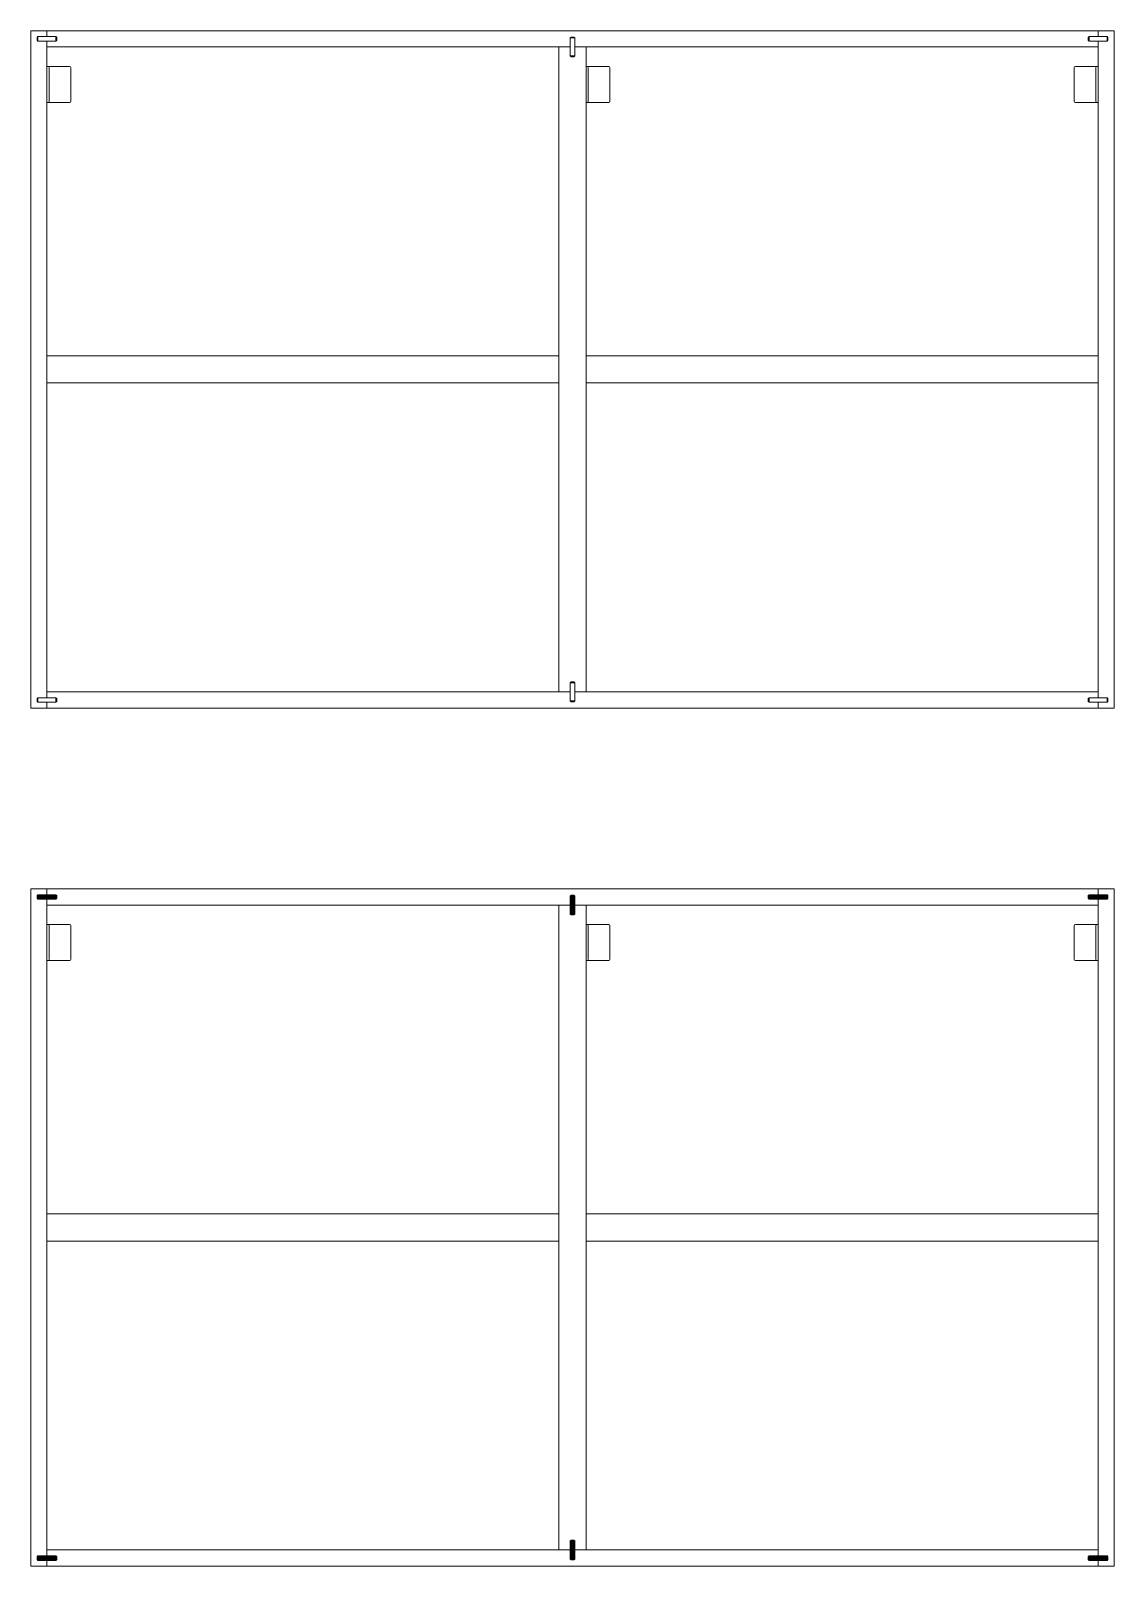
# Model space of a CAD drawing. Header units: centimetres. Extents: x -1165 to 380, y -206 to 683.
# Drawn here: x -1164.7 to -1044.7, y -144 to 26 of the extents above; entities that cross this region are included whole.
import ezdxf

# ---------------------------------------------------------------- set-up
doc = ezdxf.new("R2010")
doc.units = ezdxf.units.CM
doc.header["$MEASUREMENT"] = 0
for name, color, linetype, lineweight in [('0_Num_Penna__6', 6, 'Continuous', 18), ('A-FURN_Num_Penna__252_Num_Penna__252_Num_Penna__3_Num_Penna__252_Num_Penna__252_Num_Penna__252_Num_Penna__252_Num_Penna__252_Num_Penna__252_Num_Penna__252_Num_Penna__252_Num_Penna__252_Num_Penna__252_Num_Penna__6_Num_Penna__6', 6, 'Continuous', 18), ('INFO_Num_Penna__2_Num_Penna__2_Num_Penna__2_Num_Penna__2_Num_Penna__5', 5, 'Continuous', 18), ('PDF16_Geometry_Num_Penna__6_Num_Penna__6_Num_Penna__6_Num_Penna__6_Num_Penna__6_Num_Penna__6_Num_Penna__6_Num_Penna__6_Num_Penna__6_Num_Penna__6_Num_Penna__6_Num_Penna__6_Num_Penna__6_Num_Penna__6', 6, 'Continuous', 18), ('PDF22_Geometry_Num_Penna__1_Num_Penna__255_Num_Penna__3_Num_Penna__3_Num_Penna__6', 6, 'Continuous', 18), ('PDF2_Geometry_Num_Penna__7_Num_Penna__7_Num_Penna__7_Num_Penna__7_Num_Penna__7_Num_Penna__7_Num_Penna__7_Num_Penna__5', 5, 'Continuous', 18), ('PDF2_Geometry_Num_Penna__7_Num_Penna__7_Num_Penna__7_Num_Penna__7_Num_Penna__7_Num_Penna__7_Num_Penna__7_Num_Penna__6', 6, 'Continuous', 18), ('PDF_Geometry_Num_Penna__7_Num_Penna__7_Num_Penna__3_Num_Penna__6_Num_Penna__6_Num_Penna__6_Num_Penna__6_Num_Penna__6_Num_Penna__6_Num_Penna__6_Num_Penna__6_Num_Penna__6_Num_Penna__6_Num_Penna__6', 6, 'Continuous', 18), ('VITE_Num_Penna__5', 5, 'Continuous', 18)]:
    doc.layers.add(name, color=color, linetype=linetype, lineweight=lineweight)

msp = doc.modelspace()

# ---------------------------------------------------------------- linework, layer by layer
at = {"layer": '0_Num_Penna__6', "color": 6, "linetype": 'Continuous', "lineweight": 18}
for p, q in [((-1163.92, 25.35), (-1164.02, 25.25)), ((-1164.02, 25.25), (-1164.02, 24.95)), ((-1163.92, 24.85), (-1164.02, 24.95)), ((-1161.92, 25.35), (-1161.82, 25.25)), ((-1161.92, 24.85), (-1161.82, 24.95)), ((-1161.82, 25.25), (-1161.82, 24.95)), ((-1104.97, 25.2), (-1104.87, 25.3)), ((-1104.87, 25.3), (-1104.57, 25.3)), ((-1104.47, 25.2), (-1104.57, 25.3)), ((-1047.52, 25.35), (-1047.62, 25.25)), ((-1047.62, 25.25), (-1047.62, 24.95)), ((-1047.52, 24.85), (-1047.62, 24.95)), ((-1045.52, 25.35), (-1045.42, 25.25)), ((-1045.52, 24.85), (-1045.42, 24.95)), ((-1045.42, 25.25), (-1045.42, 24.95)), ((-1104.97, 23.2), (-1104.87, 23.1)), ((-1104.87, 23.1), (-1104.57, 23.1)), ((-1104.47, 23.2), (-1104.57, 23.1)), ((-1104.97, -46.2), (-1104.87, -46.1)), ((-1104.87, -46.1), (-1104.57, -46.1)), ((-1104.47, -46.2), (-1104.57, -46.1)), ((-1163.92, -47.85), (-1164.02, -47.95)), ((-1164.02, -47.95), (-1164.02, -48.25)), ((-1163.92, -48.35), (-1164.02, -48.25)), ((-1161.92, -47.85), (-1161.82, -47.95)), ((-1161.92, -48.35), (-1161.82, -48.25)), ((-1161.82, -47.95), (-1161.82, -48.25)), ((-1104.97, -48.2), (-1104.87, -48.3)), ((-1104.87, -48.3), (-1104.57, -48.3)), ((-1104.47, -48.2), (-1104.57, -48.3)), ((-1047.52, -47.85), (-1047.62, -47.95)), ((-1047.62, -47.95), (-1047.62, -48.25)), ((-1047.52, -48.35), (-1047.62, -48.25)), ((-1045.52, -47.85), (-1045.42, -47.95)), ((-1045.52, -48.35), (-1045.42, -48.25)), ((-1045.42, -47.95), (-1045.42, -48.25)), ((-1163.92, -69.65), (-1164.02, -69.75)), ((-1161.92, -69.65), (-1161.82, -69.75)), ((-1047.52, -69.65), (-1047.62, -69.75)), ((-1045.52, -69.65), (-1045.42, -69.75)), ((-1164.02, -69.75), (-1164.02, -70.05)), ((-1163.92, -70.15), (-1164.02, -70.05)), ((-1161.92, -70.15), (-1161.82, -70.05)), ((-1161.82, -69.75), (-1161.82, -70.05)), ((-1104.97, -69.8), (-1104.87, -69.7)), ((-1104.87, -69.7), (-1104.57, -69.7)), ((-1104.47, -69.8), (-1104.57, -69.7)), ((-1047.62, -69.75), (-1047.62, -70.05)), ((-1047.52, -70.15), (-1047.62, -70.05)), ((-1045.52, -70.15), (-1045.42, -70.05)), ((-1045.42, -69.75), (-1045.42, -70.05)), ((-1104.97, -71.8), (-1104.87, -71.9)), ((-1104.87, -71.9), (-1104.57, -71.9)), ((-1104.47, -71.8), (-1104.57, -71.9)), ((-1104.97, -141.2), (-1104.87, -141.1)), ((-1104.87, -141.1), (-1104.57, -141.1)), ((-1104.47, -141.2), (-1104.57, -141.1)), ((-1163.92, -142.85), (-1164.02, -142.95)), ((-1164.02, -143.25), (-1164.02, -142.95)), ((-1163.92, -143.35), (-1164.02, -143.25)), ((-1161.92, -142.85), (-1161.82, -142.95)), ((-1161.92, -143.35), (-1161.82, -143.25)), ((-1161.82, -143.25), (-1161.82, -142.95)), ((-1104.97, -143.2), (-1104.87, -143.3)), ((-1104.87, -143.3), (-1104.57, -143.3)), ((-1104.47, -143.2), (-1104.57, -143.3)), ((-1047.52, -142.85), (-1047.62, -142.95)), ((-1047.62, -143.25), (-1047.62, -142.95)), ((-1047.52, -143.35), (-1047.62, -143.25)), ((-1045.52, -142.85), (-1045.42, -142.95)), ((-1045.52, -143.35), (-1045.42, -143.25)), ((-1045.42, -143.25), (-1045.42, -142.95))]:
    msp.add_line(p, q, dxfattribs=at)
at = {"layer": 'A-FURN_Num_Penna__252_Num_Penna__252_Num_Penna__3_Num_Penna__252_Num_Penna__252_Num_Penna__252_Num_Penna__252_Num_Penna__252_Num_Penna__252_Num_Penna__252_Num_Penna__252_Num_Penna__252_Num_Penna__252_Num_Penna__6_Num_Penna__6', "color": 6, "linetype": 'Continuous', "lineweight": 18}
for p, q in [((-1106.22, 24.2), (-1106.22, -47.2)), ((-1103.22, 24.2), (-1103.22, -47.2)), ((-1106.22, -70.8), (-1106.22, -142.2)), ((-1103.22, -70.8), (-1103.22, -142.2))]:
    msp.add_line(p, q, dxfattribs=at)
at = {"layer": 'INFO_Num_Penna__2_Num_Penna__2_Num_Penna__2_Num_Penna__2_Num_Penna__5', "color": 5, "linetype": 'Continuous', "lineweight": 18}
for p, q in [((-1162.65, 22.05), (-1162.92, 22.05)), ((-1162.67, 21.91), (-1162.67, 18.19)), ((-1162.65, 22.05), (-1160.41, 22.05)), ((-1160.28, 18.19), (-1160.28, 21.91)), ((-1102.95, 22.05), (-1103.22, 22.05)), ((-1102.97, 21.91), (-1102.97, 18.19)), ((-1102.95, 22.05), (-1100.71, 22.05)), ((-1100.58, 18.19), (-1100.58, 21.91)), ((-1049.16, 18.19), (-1049.16, 21.91)), ((-1046.79, 22.05), (-1049.03, 22.05)), ((-1046.79, 22.05), (-1046.52, 22.05)), ((-1046.77, 21.91), (-1046.77, 18.19)), ((-1162.92, 18.05), (-1162.65, 18.05)), ((-1162.65, 18.05), (-1160.41, 18.05)), ((-1103.22, 18.05), (-1102.95, 18.05)), ((-1102.95, 18.05), (-1100.71, 18.05)), ((-1046.79, 18.05), (-1049.03, 18.05)), ((-1046.52, 18.05), (-1046.79, 18.05)), ((-1162.65, -72.95), (-1162.92, -72.95)), ((-1162.67, -73.09), (-1162.67, -76.81)), ((-1162.65, -72.95), (-1160.41, -72.95)), ((-1160.28, -76.81), (-1160.28, -73.09)), ((-1102.95, -72.95), (-1103.22, -72.95)), ((-1102.97, -73.09), (-1102.97, -76.81)), ((-1102.95, -72.95), (-1100.71, -72.95)), ((-1100.58, -76.81), (-1100.58, -73.09)), ((-1049.16, -76.81), (-1049.16, -73.09)), ((-1046.79, -72.95), (-1049.03, -72.95)), ((-1046.79, -72.95), (-1046.52, -72.95)), ((-1046.77, -73.09), (-1046.77, -76.81)), ((-1162.92, -76.95), (-1162.65, -76.95)), ((-1162.65, -76.95), (-1160.41, -76.95)), ((-1103.22, -76.95), (-1102.95, -76.95)), ((-1102.95, -76.95), (-1100.71, -76.95)), ((-1046.79, -76.95), (-1049.03, -76.95)), ((-1046.52, -76.95), (-1046.79, -76.95))]:
    msp.add_line(p, q, dxfattribs=at)
for centre, start, end in [((-1162.81, 21.91), 0.4383, 85.0259), ((-1160.42, 21.91), 0.4383, 85.0259), ((-1103.11, 21.91), 0.4383, 85.0259), ((-1100.72, 21.91), 0.4383, 85.0259), ((-1049.02, 21.91), 94.9741, 179.5617), ((-1046.63, 21.91), 94.9741, 179.5617), ((-1162.81, 18.19), 274.9741, 359.5617), ((-1160.42, 18.19), 274.9741, 359.5617), ((-1103.11, 18.19), 274.9741, 359.5617), ((-1100.72, 18.19), 274.9741, 359.5617), ((-1049.02, 18.19), 180.4383, 265.0259), ((-1046.63, 18.19), 180.4383, 265.0259), ((-1162.81, -73.09), 0.4383, 85.0259), ((-1160.42, -73.09), 0.4383, 85.0259), ((-1103.11, -73.09), 0.4383, 85.0259), ((-1100.72, -73.09), 0.4383, 85.0259), ((-1049.02, -73.09), 94.9741, 179.5617), ((-1046.63, -73.09), 94.9741, 179.5617), ((-1162.81, -76.81), 274.9741, 359.5617), ((-1160.42, -76.81), 274.9741, 359.5617), ((-1103.11, -76.81), 274.9741, 359.5617), ((-1100.72, -76.81), 274.9741, 359.5617), ((-1049.02, -76.81), 180.4383, 265.0259), ((-1046.63, -76.81), 180.4383, 265.0259)]:
    msp.add_arc(centre, 0.142, start, end, dxfattribs=at)
at = {"layer": 'PDF16_Geometry_Num_Penna__6_Num_Penna__6_Num_Penna__6_Num_Penna__6_Num_Penna__6_Num_Penna__6_Num_Penna__6_Num_Penna__6_Num_Penna__6_Num_Penna__6_Num_Penna__6_Num_Penna__6_Num_Penna__6_Num_Penna__6', "color": 6, "linetype": 'Continuous', "lineweight": 18}
for p, q in [((-1164.72, 26), (-1164.72, -49)), ((-1164.72, 26), (-1044.72, 26)), ((-1162.92, 26), (-1162.92, 25.35)), ((-1046.52, 26), (-1046.52, 25.35)), ((-1044.72, 26), (-1044.72, -49)), ((-1162.92, 24.85), (-1162.92, -47.85)), ((-1162.92, 24.2), (-1104.97, 24.2)), ((-1104.47, 24.2), (-1046.52, 24.2)), ((-1046.52, 24.85), (-1046.52, -47.85)), ((-1162.92, -47.2), (-1104.97, -47.2)), ((-1104.47, -47.2), (-1046.52, -47.2)), ((-1164.72, -49), (-1044.72, -49)), ((-1162.92, -48.35), (-1162.92, -49)), ((-1046.52, -48.35), (-1046.52, -49)), ((-1164.72, -69), (-1164.72, -144)), ((-1164.72, -69), (-1044.72, -69)), ((-1162.92, -69), (-1162.92, -69.65)), ((-1046.52, -69), (-1046.52, -69.65)), ((-1044.72, -69), (-1044.72, -144)), ((-1162.92, -70.15), (-1162.92, -142.85)), ((-1162.92, -70.8), (-1104.97, -70.8)), ((-1104.47, -70.8), (-1046.52, -70.8)), ((-1046.52, -70.15), (-1046.52, -142.85)), ((-1162.92, -142.2), (-1104.97, -142.2)), ((-1104.47, -142.2), (-1046.52, -142.2)), ((-1164.72, -144), (-1044.72, -144)), ((-1162.92, -143.35), (-1162.92, -144)), ((-1046.52, -143.35), (-1046.52, -144))]:
    msp.add_line(p, q, dxfattribs=at)
at = {"layer": 'PDF22_Geometry_Num_Penna__1_Num_Penna__255_Num_Penna__3_Num_Penna__3_Num_Penna__6', "color": 6, "linetype": 'Continuous', "lineweight": 18}
for p, q in [((-1106.22, -10), (-1162.92, -10)), ((-1046.52, -10), (-1103.22, -10)), ((-1106.22, -13), (-1162.92, -13)), ((-1046.52, -13), (-1103.22, -13)), ((-1106.22, -105), (-1162.92, -105)), ((-1046.52, -105), (-1103.22, -105)), ((-1106.22, -108), (-1162.92, -108)), ((-1046.52, -108), (-1103.22, -108))]:
    msp.add_line(p, q, dxfattribs=at)
at = {"layer": 'PDF2_Geometry_Num_Penna__7_Num_Penna__7_Num_Penna__7_Num_Penna__7_Num_Penna__7_Num_Penna__7_Num_Penna__7_Num_Penna__5', "color": 5, "linetype": 'Continuous', "lineweight": 18, "flags": 128}
for points in [[(-1163.92, -69.73), (-1161.92, -69.73)], [(-1163.92, -69.82), (-1161.92, -69.82)], [(-1163.92, -69.9), (-1161.92, -69.9)], [(-1163.92, -69.99), (-1161.92, -69.99)], [(-1163.92, -70.08), (-1161.92, -70.08)], [(-1104.9, -69.8), (-1104.9, -71.8)], [(-1104.81, -69.8), (-1104.81, -71.8)], [(-1104.72, -69.8), (-1104.72, -71.8)], [(-1104.63, -69.8), (-1104.63, -71.8)], [(-1104.54, -69.8), (-1104.54, -71.8)], [(-1045.52, -69.73), (-1047.52, -69.73)], [(-1045.52, -69.82), (-1047.52, -69.82)], [(-1045.52, -69.9), (-1047.52, -69.9)], [(-1045.52, -69.99), (-1047.52, -69.99)], [(-1045.52, -70.08), (-1047.52, -70.08)], [(-1104.9, -141.2), (-1104.9, -143.2)], [(-1104.81, -141.2), (-1104.81, -143.2)], [(-1104.72, -141.2), (-1104.72, -143.2)], [(-1104.63, -141.2), (-1104.63, -143.2)], [(-1104.54, -141.2), (-1104.54, -143.2)], [(-1163.92, -142.93), (-1161.92, -142.93)], [(-1163.92, -143.01), (-1161.92, -143.01)], [(-1163.92, -143.1), (-1161.92, -143.1)], [(-1163.92, -143.19), (-1161.92, -143.19)], [(-1163.92, -143.28), (-1161.92, -143.28)], [(-1045.52, -142.93), (-1047.52, -142.93)], [(-1045.52, -143.01), (-1047.52, -143.01)], [(-1045.52, -143.1), (-1047.52, -143.1)], [(-1045.52, -143.19), (-1047.52, -143.19)], [(-1045.52, -143.28), (-1047.52, -143.28)]]:
    msp.add_lwpolyline(points, dxfattribs=at)
at = {"layer": 'PDF2_Geometry_Num_Penna__7_Num_Penna__7_Num_Penna__7_Num_Penna__7_Num_Penna__7_Num_Penna__7_Num_Penna__7_Num_Penna__6', "color": 6, "linetype": 'Continuous', "lineweight": 18, "flags": 128}
for points in [[(-1161.92, 25.35), (-1163.92, 25.35)], [(-1163.92, 24.85), (-1161.92, 24.85)], [(-1104.97, 25.2), (-1104.97, 23.2)], [(-1104.47, 23.2), (-1104.47, 25.2)], [(-1045.52, 25.35), (-1047.52, 25.35)], [(-1047.52, 24.85), (-1045.52, 24.85)], [(-1104.97, -46.2), (-1104.97, -48.2)], [(-1104.47, -48.2), (-1104.47, -46.2)], [(-1161.92, -47.85), (-1163.92, -47.85)], [(-1163.92, -48.35), (-1161.92, -48.35)], [(-1045.52, -47.85), (-1047.52, -47.85)], [(-1047.52, -48.35), (-1045.52, -48.35)], [(-1163.92, -69.65), (-1161.92, -69.65)], [(-1045.52, -69.65), (-1047.52, -69.65)], [(-1161.92, -70.15), (-1163.92, -70.15)], [(-1104.97, -69.8), (-1104.97, -71.8)], [(-1104.47, -71.8), (-1104.47, -69.8)], [(-1047.52, -70.15), (-1045.52, -70.15)], [(-1104.97, -141.2), (-1104.97, -143.2)], [(-1104.47, -143.2), (-1104.47, -141.2)], [(-1161.92, -142.85), (-1163.92, -142.85)], [(-1163.92, -143.35), (-1161.92, -143.35)], [(-1047.52, -142.85), (-1045.52, -142.85)], [(-1045.52, -143.35), (-1047.52, -143.35)]]:
    msp.add_lwpolyline(points, dxfattribs=at)
at = {"layer": 'PDF_Geometry_Num_Penna__7_Num_Penna__7_Num_Penna__3_Num_Penna__6_Num_Penna__6_Num_Penna__6_Num_Penna__6_Num_Penna__6_Num_Penna__6_Num_Penna__6_Num_Penna__6_Num_Penna__6_Num_Penna__6_Num_Penna__6', "color": 6, "linetype": 'Continuous', "lineweight": 18}
for p, q in [((-1046.52, 26), (-1046.52, 25.55)), ((-1046.52, -69), (-1046.52, -69.45))]:
    msp.add_line(p, q, dxfattribs=at)
at = {"layer": 'VITE_Num_Penna__5', "color": 5, "linetype": 'Continuous', "lineweight": 18, "flags": 128}
for points in [[(-1163.92, 24.85), (-1163.92, 25.35)], [(-1161.92, 24.85), (-1161.92, 25.35)], [(-1104.47, 25.2), (-1104.97, 25.2)], [(-1047.52, 24.85), (-1047.52, 25.35)], [(-1045.52, 24.85), (-1045.52, 25.35)], [(-1104.47, 23.2), (-1104.97, 23.2)], [(-1104.47, -46.2), (-1104.97, -46.2)], [(-1163.92, -48.35), (-1163.92, -47.85)], [(-1161.92, -48.35), (-1161.92, -47.85)], [(-1104.47, -48.2), (-1104.97, -48.2)], [(-1047.52, -48.35), (-1047.52, -47.85)], [(-1045.52, -48.35), (-1045.52, -47.85)], [(-1163.92, -70.15), (-1163.92, -69.65)], [(-1161.92, -70.15), (-1161.92, -69.65)], [(-1047.52, -70.15), (-1047.52, -69.65)], [(-1045.52, -70.15), (-1045.52, -69.65)], [(-1104.47, -69.8), (-1104.97, -69.8)], [(-1104.47, -71.8), (-1104.97, -71.8)], [(-1104.47, -141.2), (-1104.97, -141.2)], [(-1163.92, -142.85), (-1163.92, -143.35)], [(-1161.92, -142.85), (-1161.92, -143.35)], [(-1104.47, -143.2), (-1104.97, -143.2)], [(-1047.52, -142.85), (-1047.52, -143.35)], [(-1045.52, -142.85), (-1045.52, -143.35)]]:
    msp.add_lwpolyline(points, dxfattribs=at)

doc.saveas('drawing.dxf')
